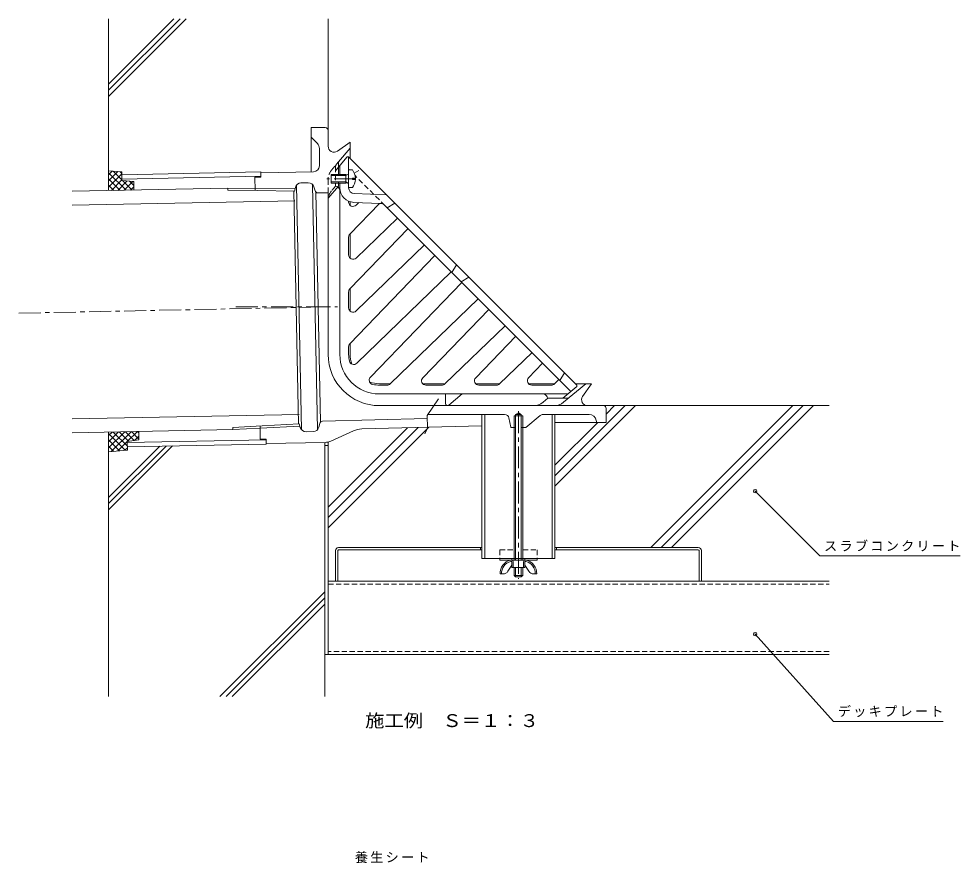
# Model space of a CAD drawing. Units: millimetres, scale not verified. Extents: x -757 to 821, y -582 to 568.
# Drawn here: x 178 to 821, y -9 to 568 of the extents above; entities that cross this region are included whole.
import ezdxf
from ezdxf.enums import TextEntityAlignment as Align

# ---------------------------------------------------------------- set-up
doc = ezdxf.new("R2010")
doc.units = ezdxf.units.MM
doc.header["$LTSCALE"] = 3
doc.header["$PDMODE"] = 32
doc.header["$PDSIZE"] = 2.4
doc.linetypes.add('CHAIN1', pattern=[8, 5, -1, 1, -1])
doc.linetypes.add('DASHED1', pattern=[1.8, 1.2, -0.6])
for name, color, linetype, lineweight in [('3-0', 4, 'Continuous', 9), ('3-2', 6, 'Continuous', 9), ('3-3', 4, 'Continuous', 9), ('3-4', 7, 'Continuous', 9), ('3-5', 7, 'Continuous', 9), ('3-6', 6, 'Continuous', 9), ('3-9', 7, 'Continuous', 9), ('3-A', 2, 'Continuous', 9), ('3-B', 3, 'Continuous', 9), ('3-C', 6, 'Continuous', 9), ('3-D', 7, 'Continuous', 9)]:
    doc.layers.add(name, color=color, linetype=linetype, lineweight=lineweight)
doc.styles.add('ＭＳ ゴシック', font='')
doc.styles.get('ＭＳ ゴシック').set_extended_font_data('MS Gothic')

msp = doc.modelspace()

# ---------------------------------------------------------------- linework, layer by layer
at = {"layer": '3-0'}
for p, q in [((387.06, 493.975), (377.56, 493.975)), ((377.56, 463.737), (377.56, 493.975)), ((389.06, 481.156), (389.06, 491.975)), ((381.717, 483.018), (377.56, 487.475)), ((395.354, 477.88), (404.06, 483.975)), ((404.06, 472.975), (404.06, 483.975)), ((383.06, 467.768), (383.06, 479.608)), ((396.06, 470.441), (404.06, 479.975)), ((396.06, 461.105), (396.06, 470.441)), ((379.141, 463.769), (342.998, 463.033)), ((339.06, 459.952), (339.244, 450.892)), ((396.06, 453.975), (396.06, 456.845)), ((339.214, 452.369), (366.471, 452.072)), ((340.724, 450.874), (366.109, 450.598)), ((368.792, 291.408), (365.55, 450.604)), ((366.109, 450.598), (366.709, 453.044)), ((370.872, 287.504), (367.469, 454.59)), ((375.421, 456.192), (370.512, 456.092)), ((381.871, 287.662), (378.466, 454.879)), ((380.136, 450.737), (379.325, 453.369)), ((396.06, 453.975), (389.06, 445.633)), ((383.77, 292.646), (380.566, 449.982)), ((382.088, 449.326), (389.06, 449.468)), ((389.06, 449.468), (389.06, 338.975)), ((404.06, 440.85), (404.06, 443.285)), ((404.06, 404.711), (404.06, 421.311)), ((404.06, 368.572), (404.06, 383.725)), ((404.06, 338.975), (404.06, 346.466)), ((431.551, 318.975), (424.06, 318.975)), ((467.684, 318.975), (453.656, 318.975)), ((489.795, 318.975), (506.396, 318.975)), ((525.934, 318.975), (543.819, 318.975)), ((549.972, 306.315), (565.06, 318.975)), ((558.06, 318.975), (569.06, 318.975)), ((562.964, 310.27), (569.06, 318.975)), ((469.184, 311.975), (469.184, 305.442)), ((480.718, 311.975), (471.593, 304.318)), ((539.06, 308.975), (535.89, 306.315)), ((552.051, 308.975), (539.06, 308.975)), ((577.06, 303.975), (424.06, 303.975)), ((509.654, 297.975), (457.211, 297.975)), ((517.06, 297.975), (521.06, 297.975)), ((521.06, 297.975), (519.06, 299.13)), ((521.06, 296.975), (521.06, 297.975)), ((524.199, 289.092), (533.949, 297.274)), ((567.387, 297.975), (535.878, 297.975)), ((579.06, 301.975), (579.06, 292.475)), ((342.52, 290.05), (342.705, 280.989)), ((342.55, 288.573), (369.772, 289.979)), ((343.997, 290.128), (369.351, 291.437)), ((369.351, 291.437), (370.049, 289.017)), ((382.669, 289.206), (383.373, 291.877)), ((456.819, 295.205), (385.256, 293.366)), ((494.06, 290.16), (412.092, 288.054)), ((513.973, 289.367), (512.582, 295.626)), ((544.06, 292.475), (579.06, 292.475)), ((572.307, 293.87), (572.56, 292.475)), ((378.882, 286.227), (373.974, 286.127)), ((406.297, 286.726), (390.927, 279.777)), ((514.461, 288.975), (517.06, 288.975)), ((521.06, 288.975), (523.878, 288.975)), ((342.705, 280.989), (346.704, 281.071)), ((346.765, 278.071), (346.704, 281.071)), ((387.011, 278.891), (346.765, 278.071))]:
    msp.add_line(p, q, dxfattribs=at)
at = {"layer": '3-0', "linetype": 'DASHED1'}
for p, q in [((391.4, 464.887), (396.06, 470.441)), ((394.06, 466.966), (394.06, 453.975)), ((389.06, 458.459), (389.06, 449.468)), ((394.06, 453.975), (391.4, 450.805))]:
    msp.add_line(p, q, dxfattribs=at)
at = {"layer": '3-0', "linetype": 'CHAIN1'}
for p, q in [((408.091, 458.975), (388.27, 458.975)), ((177.724, 367.148), (395.349, 371.58)), ((389.06, 371.452), (324.047, 371.452)), ((519.06, 300.159), (519.06, 185.656))]:
    msp.add_line(p, q, dxfattribs=at)
at = {"layer": '3-0'}
for points in [[(339.06, 459.952), (343.059, 460.034), (342.998, 463.033)], [(517.06, 296.975), (517.06, 297.975), (519.06, 299.13)]]:
    msp.add_lwpolyline(points, dxfattribs=at)
for centre, radius, start, end in [((387.06, 491.975), 2, 0, 90), ((378.06, 479.608), 5, 0, 43.00027), ((393.06, 481.156), 4, 180, 305.00014), ((379.06, 467.768), 4, 271.16661, 0), ((370.594, 452.092), 4, 91.1666, 166.23476), ((375.503, 452.192), 4, 17.11214, 91.1666), ((382.047, 451.326), 2, 197.11172, 271.16704), ((424.06, 338.975), 35, 180, 270), ((424.06, 338.975), 20, 180, 199.25224), ((424.06, 338.975), 20, 250.74802, 270), ((467.684, 317.475), 1.5, 51.43167, 90), ((552.051, 311.975), 3, 270, 309.99988), ((566.241, 307.975), 4, 144.99966, 270), ((470.65, 305.442), 1.466, 180, 309.99966), ((529.462, 313.975), 10, 270, 310.00006), ((543.544, 313.975), 10, 270, 309.99991), ((577.06, 301.975), 2, 0, 90), ((509.654, 294.976), 3, 12.52844, 90), ((535.878, 294.975), 3, 90, 129.99988), ((567.387, 292.975), 5, 10.30489, 90), ((385.307, 291.367), 2, 91.47194, 165.22124), ((373.892, 290.126), 4, 196.09807, 271.16705), ((378.801, 290.226), 4, 271.16661, 345.22124), ((412.477, 273.059), 15, 91.47188, 114.33066), ((514.461, 289.476), 0.5, 192.5282, 270), ((523.878, 289.475), 0.5, 270, 309.9993), ((386.807, 288.889), 10, 271.16652, 294.33054)]:
    msp.add_arc(centre, radius, start, end, dxfattribs=at)
at = {"layer": '3-0', "linetype": 'DASHED1'}
for centre, radius, start in [((399.06, 458.459), 10, 139.99985), ((397.06, 466.966), 3, 139.99997), ((399.06, 444.377), 10, 140.00005)]:
    msp.add_arc(centre, radius, start, 180, dxfattribs=at)
at = {"layer": '3-2'}
for p, q in [((402.06, 473.975), (396.06, 466.825)), ((402.06, 473.975), (403.06, 473.975)), ((403.06, 473.975), (403.06, 452.824)), ((403.06, 473.975), (559.06, 317.975)), ((397.06, 461.975), (397.06, 468.017)), ((397.06, 338.975), (397.06, 455.975)), ((406.906, 448.827), (429.06, 447.975)), ((403.06, 443.086), (403.06, 443.659)), ((403.902, 421.148), (424.192, 442.158)), ((424.522, 442.146), (406.676, 442.832)), ((408.144, 440.928), (409.984, 442.705)), ((427.865, 440.685), (554.99, 313.56)), ((429.414, 439.137), (434.717, 442.319)), ((408.144, 404.789), (436.438, 432.112)), ((403.902, 383.725), (443.657, 424.893)), ((403.06, 406.947), (403.06, 419.064)), ((408.144, 368.65), (454.823, 413.727)), ((403.902, 346.302), (462.042, 406.508)), ((476.817, 400.218), (473.635, 394.915)), ((473.208, 395.342), (408.57, 332.923)), ((480.427, 388.123), (418.007, 323.486)), ((485.303, 391.733), (479.999, 388.551)), ((403.06, 370.808), (403.06, 381.641)), ((431.387, 318.817), (491.593, 376.957)), ((453.735, 323.059), (498.812, 369.738)), ((468.81, 318.817), (509.977, 358.573)), ((489.873, 323.059), (517.197, 351.353)), ((403.06, 338.975), (403.06, 344.218)), ((506.233, 318.817), (528.362, 340.188)), ((526.012, 323.059), (535.582, 332.969)), ((543.655, 318.817), (546.747, 321.803)), ((550.575, 326.461), (547.393, 321.157)), ((429.303, 317.975), (424.06, 317.975)), ((466.726, 317.975), (455.893, 317.975)), ((504.149, 317.975), (492.031, 317.975)), ((541.571, 317.975), (528.17, 317.975)), ((559.06, 316.975), (549.526, 308.975)), ((559.06, 316.975), (559.06, 317.975)), ((553.101, 311.975), (424.06, 311.975)), ((538.744, 309.924), (539.06, 308.975))]:
    msp.add_line(p, q, dxfattribs=at)
at = {"layer": '3-2', "linetype": 'DASHED1'}
for p, q in [((396.06, 466.825), (394.06, 464.441)), ((403.575, 464.975), (403.06, 465.49)), ((406.932, 462.722), (411.545, 465.49)), ((427.865, 440.685), (407.427, 461.123)), ((395.009, 453.659), (394.06, 453.975))]:
    msp.add_line(p, q, dxfattribs=at)
msp.add_arc((394.06, 450.813), 3, 59.60564, 71.56497, dxfattribs=at)
at = {"layer": '3-2'}
for centre, radius, start, end in [((394.06, 450.813), 3, 0, 59.60564), ((407.06, 452.824), 10, 180, 267.79723), ((407.06, 452.824), 4, 180, 267.79723), ((406.06, 443.086), 3, 180.00017, 313.99998), ((424.33, 437.149), 5, 44.9998, 87.79738), ((406.06, 419.064), 3, 136.00002, 179.9995), ((406.06, 406.947), 3, 180.00017, 313.99998), ((406.06, 381.641), 3, 136.00002, 179.99966), ((406.06, 370.808), 3, 179.99983, 313.99997), ((406.06, 344.218), 3, 136.00002, 179.9995), ((424.06, 338.975), 27, 180, 270), ((424.06, 338.975), 21, 180, 192.49577), ((406.486, 335.081), 3, 192.49617, 313.99998), ((420.165, 321.402), 3, 136.00002, 227.37724), ((455.893, 320.975), 3, 136.00003, 270.00017), ((492.031, 320.975), 3, 136.00002, 269.99983), ((528.17, 320.975), 3, 136.00002, 269.99983), ((420.165, 321.402), 3, 227.43398, 257.50409), ((424.06, 338.975), 21, 257.50401, 270), ((429.303, 320.975), 3, 270.0005, 313.99998), ((466.726, 320.975), 3, 270.00034, 313.99998), ((504.149, 320.975), 3, 270.0005, 313.99998), ((541.571, 320.975), 3, 270, 313.99974), ((535.898, 308.975), 3, 18.43503, 90)]:
    msp.add_arc(centre, radius, start, end, dxfattribs=at)
at = {"layer": '3-3'}
for p, q in [((248.116, 461.747), (342.985, 463.679)), ((342.998, 463.033), (342.985, 463.679)), ((248.177, 458.747), (343.046, 460.68)), ((251.842, 278.785), (346.711, 280.717)), ((251.903, 275.785), (346.772, 277.717)), ((346.772, 277.717), (346.765, 278.071)), ((506.31, 199.475), (506.31, 198.476)), ((514.56, 199.475), (514.56, 198.476)), ((523.56, 199.475), (523.56, 198.476)), ((531.81, 199.475), (531.81, 198.476)), ((506.31, 198.476), (531.81, 198.476))]:
    msp.add_line(p, q, dxfattribs=at)
at = {"layer": '3-3', "linetype": 'DASHED1'}
for p, q in [((506.31, 205.476), (506.31, 199.475)), ((506.31, 205.476), (516.06, 205.476)), ((522.06, 205.476), (531.81, 205.476)), ((531.81, 205.476), (531.81, 199.475))]:
    msp.add_line(p, q, dxfattribs=at)
at = {"layer": '3-4', "color": 6}
for p, q in [((239.06, 464.417), (248.079, 463.6)), ((248.079, 463.6), (248.196, 457.852)), ((248.196, 457.852), (256.214, 457.015)), ((256.214, 457.015), (256.331, 451.266)), ((259.691, 286.3), (259.808, 280.551)), ((251.83, 279.389), (259.808, 280.551)), ((251.83, 279.389), (251.947, 273.64)), ((251.947, 273.64), (239.06, 272.377))]:
    msp.add_line(p, q, dxfattribs=at)
at = {"layer": '3-5'}
for p, q in [((680.788, 245.557), (724.908, 201.438)), ((724.908, 201.438), (820.908, 201.438)), ((680.788, 147.877), (734.308, 88.193)), ((734.308, 88.193), (809.308, 88.193))]:
    msp.add_line(p, q, dxfattribs=at)
for p in [(680.788, 245.557), (680.788, 147.877)]:
    msp.add_point(p, dxfattribs=at)
at = {"layer": '3-6'}
for p, q in [((239.06, 568.226), (239.06, 450.914)), ((239.06, 515.167), (292.119, 568.226)), ((239.06, 519.41), (287.876, 568.226)), ((239.06, 523.653), (283.634, 568.226)), ((389.06, 491.975), (389.06, 568.226)), ((239.06, 461.765), (241.492, 464.197)), ((239.06, 457.522), (245.382, 463.845)), ((242.236, 464.129), (248.189, 458.177)), ((246.901, 463.707), (248.101, 462.508)), ((239.06, 463.063), (250.966, 451.157)), ((239.06, 453.279), (248.104, 462.324)), ((239.06, 458.82), (246.808, 451.072)), ((240.977, 450.953), (248.189, 458.166)), ((245.308, 451.042), (251.747, 457.481)), ((248.551, 457.814), (255.124, 451.242)), ((249.638, 451.13), (255.589, 457.08)), ((253.288, 457.32), (256.269, 454.34)), ((239.06, 454.578), (242.65, 450.988)), ((253.969, 451.218), (256.285, 453.534)), ((494.06, 297.975), (494.06, 199.475)), ((496.06, 297.975), (496.06, 199.475)), ((542.06, 297.975), (542.06, 199.475)), ((544.06, 297.975), (544.06, 199.475)), ((239.06, 275.089), (250.076, 286.104)), ((239.06, 279.331), (245.745, 286.016)), ((239.06, 283.574), (241.414, 285.928)), ((239.06, 105.204), (239.06, 285.88)), ((239.06, 284.872), (250.44, 273.492)), ((240.758, 272.543), (254.407, 286.193)), ((242.23, 285.945), (251.893, 276.282)), ((246.388, 286.029), (252.876, 279.541)), ((250.546, 286.114), (256.579, 280.081)), ((251.848, 279.391), (258.738, 286.281)), ((254.704, 286.199), (259.797, 281.106)), ((256.814, 280.115), (259.757, 283.057)), ((258.862, 286.283), (259.708, 285.437)), ((239.06, 280.63), (246.576, 273.114)), ((245.461, 273.004), (251.83, 279.374)), ((239.06, 232.821), (282.651, 276.412)), ((239.06, 276.387), (242.712, 272.735)), ((239.06, 237.064), (278.32, 276.324)), ((239.06, 241.306), (273.989, 276.236)), ((250.165, 273.465), (251.915, 275.216)), ((494.06, 199.475), (544.06, 199.475)), ((315.09, 105.204), (386.76, 176.874)), ((319.333, 105.204), (386.76, 172.632)), ((323.575, 105.204), (386.76, 168.389)), ((386.76, 133.975), (386.76, 105.204))]:
    msp.add_line(p, q, dxfattribs=at)
at = {"layer": '3-9'}
for p, q in [((598.98, 303.975), (544.06, 249.056)), ((591.909, 303.975), (544.06, 256.127)), ((577.06, 303.975), (731.324, 303.975)), ((584.837, 303.975), (579.06, 298.198)), ((706.49, 303.976), (609.59, 207.076)), ((713.561, 303.976), (616.661, 207.076)), ((720.632, 303.976), (623.732, 207.076)), ((573.337, 292.475), (544.06, 263.198)), ((457.821, 289.233), (389.06, 220.472)), ((450.563, 289.046), (389.06, 227.543)), ((443.305, 288.86), (389.06, 234.614)), ((386.76, 278.886), (386.76, 133.975)), ((386.76, 276.793), (389.06, 276.793)), ((389.06, 279.146), (389.06, 133.975)), ((394.06, 183.975), (389.06, 183.975)), ((644.06, 183.975), (731.324, 183.975)), ((731.324, 133.975), (386.76, 133.975))]:
    msp.add_line(p, q, dxfattribs=at)
at = {"layer": '3-9', "linetype": 'DASHED1'}
for p, q in [((389.06, 181.975), (731.324, 181.975)), ((731.324, 135.975), (389.06, 135.975))]:
    msp.add_line(p, q, dxfattribs=at)
at = {"layer": '3-A'}
for p, q in [((405.66, 464.975), (403.06, 464.975)), ((391.06, 461.975), (391.06, 455.975)), ((401.06, 461.975), (391.06, 461.975)), ((401.06, 461.105), (391.06, 461.105)), ((401.06, 456.845), (391.06, 456.845)), ((401.06, 461.105), (402.932, 462.157)), ((401.06, 461.975), (401.824, 461.534)), ((401.06, 461.975), (401.06, 455.975)), ((401.06, 456.845), (402.932, 455.793)), ((405.66, 458.496), (405.66, 459.455)), ((407.649, 459.455), (405.66, 459.455)), ((407.649, 458.496), (405.66, 458.496)), ((401.06, 455.975), (391.06, 455.975)), ((401.06, 455.975), (401.824, 456.416)), ((405.66, 452.976), (403.06, 452.976)), ((516.06, 296.975), (522.06, 296.975)), ((516.06, 296.975), (516.06, 198.476)), ((517.06, 296.975), (517.06, 198.476)), ((521.06, 296.975), (521.06, 198.476)), ((522.06, 296.975), (522.06, 198.476)), ((511.956, 190.843), (514.56, 194.976)), ((514.36, 197.475), (513.875, 197.475)), ((514.56, 193.476), (514.56, 197.276)), ((514.56, 193.476), (523.56, 193.476)), ((515.56, 197.276), (515.56, 193.476)), ((516.06, 193.475), (516.06, 187.975)), ((517.06, 193.475), (517.06, 186.975)), ((521.06, 193.475), (521.06, 186.975)), ((522.06, 193.475), (522.06, 187.975)), ((522.56, 197.276), (522.56, 193.476)), ((523.56, 193.476), (523.56, 197.276)), ((526.164, 190.843), (523.56, 194.976)), ((523.76, 197.475), (524.246, 197.475)), ((508.572, 188.976), (506.56, 188.976)), ((516.06, 187.975), (522.06, 187.975)), ((529.548, 188.976), (531.56, 188.976))]:
    msp.add_line(p, q, dxfattribs=at)
msp.add_lwpolyline([(516.06, 187.975), (517.06, 186.975), (521.06, 186.975), (522.06, 187.975)], dxfattribs=at)
for centre, radius, start, end in [((397.66, 458.975), 10, 2.74562, 36.86987), ((402.81, 462.375), 0.25, 299.32918, 0), ((397.66, 458.975), 10, 323.13013, 357.25438), ((402.81, 455.575), 0.25, 0, 60.67082), ((515.796, 189.454), 9.248, 102.71823, 182.96507), ((515.796, 189.454), 8.248, 103.47058, 182.96507), ((514.36, 197.276), 1.2, 0, 90), ((514.36, 197.276), 0.2, 0, 90), ((523.76, 197.276), 1.2, 90, 180), ((523.76, 197.276), 0.2, 90, 180), ((522.324, 189.454), 8.248, 357.03493, 76.52942), ((522.324, 189.454), 9.248, 357.03493, 77.28177), ((508.572, 192.976), 4, 270, 327.78351), ((529.548, 192.976), 4, 212.21649, 270)]:
    msp.add_arc(centre, radius, start, end, dxfattribs=at)
at = {"layer": '3-B'}
for p, q in [((396.16, 207.075), (494.06, 207.075)), ((493.06, 207.075), (493.06, 205.476)), ((544.06, 207.075), (641.96, 207.075)), ((545.06, 207.075), (545.06, 205.476)), ((394.06, 204.975), (394.06, 183.975)), ((395.66, 204.975), (395.66, 183.975)), ((494.06, 205.476), (396.16, 205.476)), ((641.96, 205.476), (544.06, 205.476)), ((642.46, 204.975), (642.46, 183.975)), ((644.06, 204.975), (644.06, 183.975)), ((394.06, 183.975), (644.06, 183.975))]:
    msp.add_line(p, q, dxfattribs=at)
for centre, radius, start, end in [((396.16, 204.975), 2.1, 90, 180), ((641.96, 204.975), 2.1, 0, 90), ((396.16, 204.975), 0.5, 90, 180), ((641.96, 204.975), 0.5, 0, 90)]:
    msp.add_arc(centre, radius, start, end, dxfattribs=at)
at = {"layer": '3-C'}
for p, q in [((320.557, 452.574), (214.06, 450.405)), ((340.724, 450.876), (320.541, 451.096)), ((366.225, 444.002), (214.06, 440.903)), ((369.198, 298.032), (214.06, 294.873)), ((343.997, 290.126), (323.841, 289.085)), ((323.917, 287.608), (214.06, 285.371))]:
    msp.add_line(p, q, dxfattribs=at)
for points in [[(339.276, 452.37), (320.557, 452.574), (320.541, 451.096)], [(342.611, 288.574), (323.917, 287.608), (323.841, 289.085)]]:
    msp.add_lwpolyline(points, dxfattribs=at)
at = {"layer": '3-D'}
msp.add_line((464.482, 308.55), (456.741, 297.292), dxfattribs=at)
msp.add_line((464.482, 308.55), (456.741, 297.292), dxfattribs=at)
for points in [[(456.741, 297.292), (457.067, 288.496), (455.112, 284.803)], [(456.741, 297.292), (457.067, 288.496), (455.112, 284.804)]]:
    msp.add_lwpolyline(points, dxfattribs=at)

# ---------------------------------------------------------------- texts
at = {"layer": '3-5', "color": 2, "style": 'ＭＳ ゴシック', "width": 1.1}
msp.add_text('施工例\u3000Ｓ＝１：３', height=8.798, dxfattribs=at).set_placement((414.346, 81.754), align=Align.BOTTOM_LEFT)
at = {"layer": '3-5', "char_height": 6.598, "attachment_point": 7, "style": 'ＭＳ ゴシック'}
for s, insert in [('\\T1.17;スラブコンクリート', (727.908, 204.438)), ('\\T1.17;デッキプレート', (737.308, 91.193)), ('\\T1.17;養生シート', (407.275, -8.585))]:
    msp.add_mtext(s, dxfattribs=dict(at, insert=insert))

doc.saveas('drawing.dxf')
